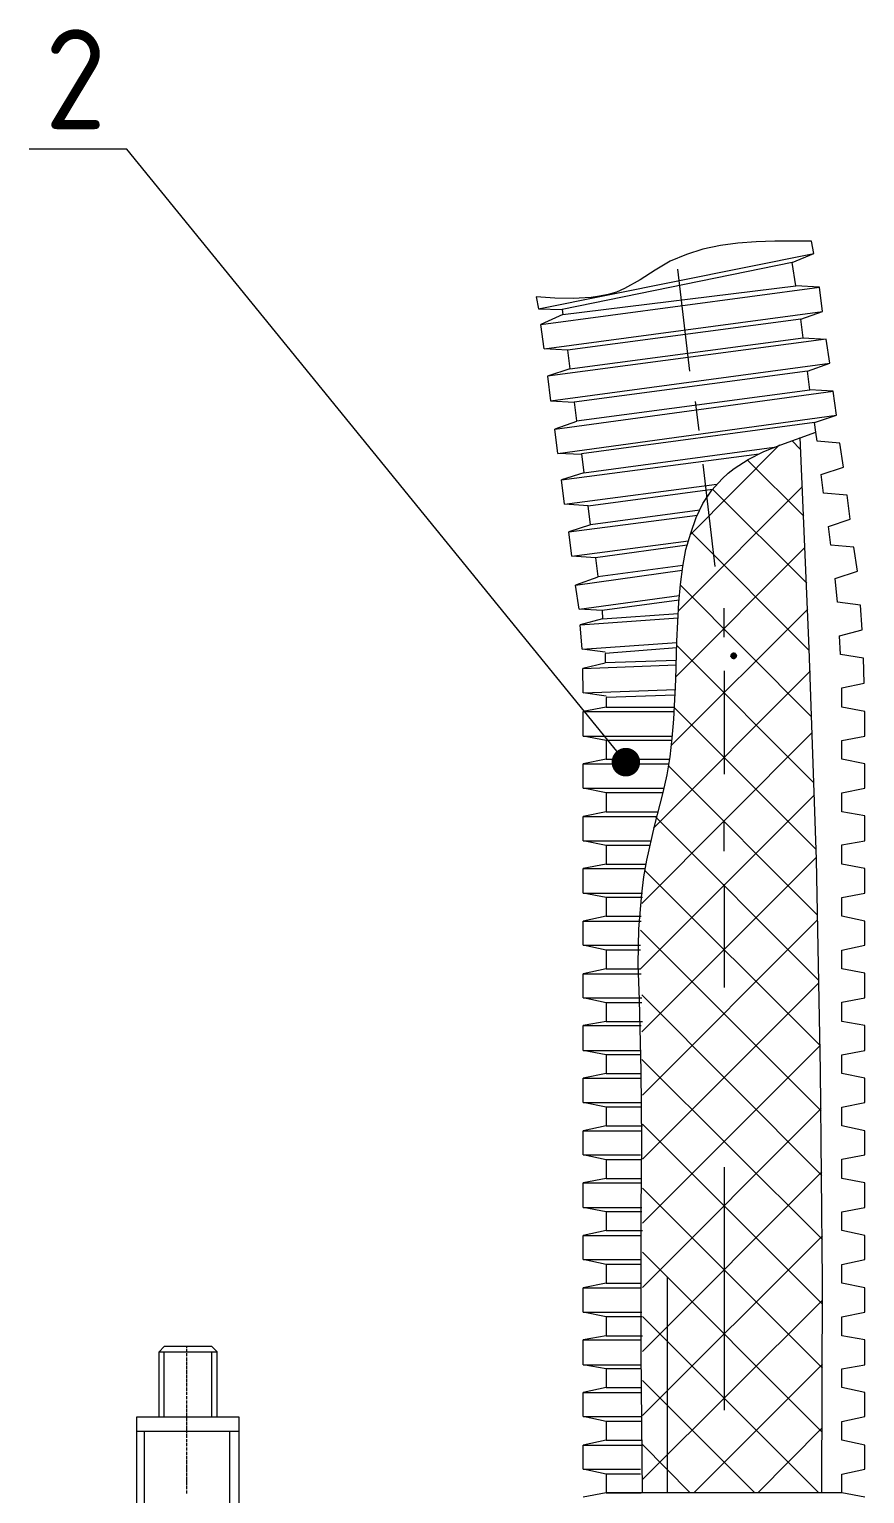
# Model space of a CAD drawing. Header units: millimetres. Extents: x -495897 to 1376592, y -28539 to 470976.
# Drawn here: x 429693 to 432621, y 261039 to 266168 of the extents above; entities that cross this region are included whole.
import ezdxf
from ezdxf import colors
from ezdxf.entities.mleader import LeaderData, LeaderLine
from ezdxf.math import Vec2, Vec3

# ---------------------------------------------------------------- set-up
doc = ezdxf.new("R2010")
doc.units = ezdxf.units.MM
doc.layers.add('PDF _Геометрия', color=252, linetype='Continuous', lineweight=9)
doc.layers.add('PDF _Сплошная заливка', color=7, linetype='Continuous')
doc.styles.add('ISOCPEUR', font='isocpeur.ttf', dxfattribs={"width": 0.9, "height": 350})

# ---------------------------------------------------------------- blocks, each defined once
blk = doc.blocks.new('_Dot')
at = {"color": 0, "linetype": 'ByBlock', "lineweight": -2}
blk.add_line((-0.5, 0), (-1, 0), dxfattribs=at)
at = {"color": 0, "linetype": 'ByBlock', "lineweight": 0, "const_width": 0.5}
blk.add_lwpolyline([(-0.25, 0, 1), (0.25, 0, 1)], format="xyb", close=True, dxfattribs=at)

msp = doc.modelspace()

# ---------------------------------------------------------------- linework, layer by layer
at = {"layer": 'PDF _Геометрия', "lineweight": 13}
for points in [[(432367.075, 265351.805), (432443.277, 265383.556), (432434.81, 265425.891), (432305.689, 265425.891), (432240.07, 265423.774), (432176.568, 265419.541), (432115.183, 265411.074), (432053.797, 265398.373), (431996.645, 265379.323), (431939.493, 265356.038), (431886.575, 265324.287), (431833.656, 265290.419), (431778.621, 265260.785), (431751.103, 265248.085), (431721.469, 265239.618), (431691.835, 265233.267), (431662.2, 265229.034), (431598.698, 265224.801), (431535.196, 265226.917), (431469.577, 265231.151), (431478.044, 265188.816), (431560.597, 265186.699)], [(431478.044, 265188.816), (432443.277, 265383.556)], [(431964.894, 265328.521), (432007.229, 264970.792)], [(431562.714, 265169.765), (431486.511, 265133.781), (432462.328, 265265.019), (432379.775, 265269.252)], [(432396.709, 265152.831), (432472.912, 265180.349), (432462.328, 265265.019)], [(431497.095, 265049.111), (432472.912, 265180.349)], [(431579.647, 265044.878), (431497.095, 265049.111), (431486.511, 265133.781)], [(432405.176, 265087.212), (432485.612, 265082.979)], [(432419.993, 264970.792), (432498.313, 264998.309), (432485.612, 265082.979), (431509.795, 264953.858), (431520.379, 264867.071), (431602.932, 264862.838)], [(431520.379, 264867.071), (432498.313, 264998.309)], [(431588.114, 264979.259), (431509.795, 264953.858)], [(431611.399, 264795.102), (431535.196, 264767.585), (432511.013, 264900.939), (432428.46, 264905.173)], [(432445.394, 264790.869), (432521.597, 264816.27), (432511.013, 264900.939)], [(432041.097, 264763.351), (432028.396, 264864.955)], [(431545.78, 264682.915), (432521.597, 264816.27)], [(431842.123, 261042.122), (431837.89, 261535.323), (431837.89, 262028.523), (431840.006, 262274.065), (431837.89, 262519.607), (431831.539, 262769.382), (431827.306, 262894.27), (431829.423, 263017.041), (431840.006, 263139.812), (431846.357, 263199.08), (431856.94, 263258.349), (431884.458, 263376.886), (431914.092, 263495.424), (431928.91, 263556.809), (431939.493, 263620.312), (431945.843, 263685.931), (431952.194, 263751.549), (431958.544, 263889.138), (431962.777, 264024.609), (431969.128, 264160.08), (431975.478, 264223.583), (431983.945, 264287.085), (431994.528, 264346.353), (432011.462, 264403.505), (432030.513, 264458.541), (432053.797, 264507.226), (432085.548, 264553.794), (432121.533, 264594.012), (432142.7, 264613.063), (432163.868, 264629.997), (432212.553, 264661.748), (432267.588, 264689.265), (432326.857, 264712.549), (432449.628, 264757.001), (432445.394, 264790.869), (431628.332, 264680.798), (431636.799, 264615.179), (432303.573, 264704.082)], [(431628.332, 264678.682), (431545.78, 264682.915), (431535.196, 264767.585)], [(432367.075, 264727.367), (432394.592, 264697.732)], [(432470.795, 261042.122), (432472.912, 261782.981), (432466.561, 262521.724), (432451.744, 263260.466), (432426.343, 263999.208), (432394.592, 264737.95)], [(432621.084, 261027.305), (432540.647, 261042.122), (432540.647, 261107.741), (432621.084, 261124.675), (432621.084, 261209.345), (432540.647, 261226.279), (432540.647, 261291.898), (432621.084, 261308.832), (432621.084, 261393.501), (432540.647, 261410.435), (432540.647, 261476.054), (432621.084, 261490.871), (432621.084, 261577.657), (432540.647, 261592.475), (432540.647, 261658.094), (432621.084, 261675.028), (432621.084, 261759.697), (432540.647, 261776.631), (432540.647, 261842.25), (432621.084, 261859.184), (432621.084, 261943.854), (432540.647, 261960.787), (432540.647, 262026.406), (432621.084, 262041.224), (432621.084, 262128.01), (432540.647, 262142.827), (432540.647, 262210.563), (432621.084, 262225.38), (432621.084, 262310.05), (432540.647, 262326.983), (432540.647, 262392.602), (432621.084, 262409.536), (432621.084, 262494.206), (432540.647, 262511.14), (432540.647, 262576.759), (432621.084, 262591.576), (432621.084, 262678.362), (432540.647, 262693.179), (432540.647, 262760.915), (432621.084, 262775.732), (432621.084, 262862.519), (432540.647, 262877.336), (432540.647, 262942.955), (432621.084, 262959.889), (432621.084, 263044.558), (432540.647, 263061.492), (432540.647, 263127.111), (432621.084, 263141.928), (432621.084, 263228.715), (432540.647, 263243.532), (432540.647, 263311.268), (432621.084, 263326.085), (432621.084, 263412.871), (432540.647, 263427.688), (432540.647, 263493.307), (432621.084, 263510.241), (432621.084, 263594.911), (432540.647, 263611.845), (432540.647, 263677.464), (432621.084, 263692.281), (432621.084, 263779.067), (432540.647, 263793.884), (432540.647, 263861.62), (432618.967, 263878.554), (432616.85, 263965.34), (432536.414, 263978.041), (432532.18, 264043.66), (432612.617, 264064.827), (432606.266, 264151.613), (432525.83, 264162.197), (432517.363, 264244.75), (432595.683, 264270.151), (432582.982, 264354.82), (432502.546, 264361.171), (432494.079, 264426.79), (432570.282, 264452.19), (432559.698, 264536.86), (432477.145, 264543.21), (432468.678, 264608.829), (432546.998, 264634.23), (432534.297, 264718.9), (432453.861, 264725.25), (432449.628, 264757.001)], [(431651.617, 264498.759), (431569.064, 264505.109), (431558.48, 264589.779), (432250.654, 264680.798)], [(432009.346, 264397.155), (432322.623, 264712.549)], [(432053.797, 264644.814), (432096.132, 264287.085)], [(432210.436, 264659.631), (432407.293, 264462.774)], [(431636.799, 264615.179), (431558.48, 264589.779)], [(431569.064, 264505.109), (432102.482, 264574.961)], [(432043.213, 264483.942), (431660.084, 264433.14), (431651.617, 264498.759), (432087.665, 264558.027), (432417.876, 264227.816)], [(431969.128, 264132.563), (432403.059, 264566.494)], [(431677.017, 264316.719), (431594.465, 264323.069), (431583.881, 264407.739), (432034.747, 264467.008)], [(431660.084, 264433.14), (431583.881, 264407.739)], [(431594.465, 264323.069), (432002.995, 264375.988)], [(432011.462, 264407.739), (432426.343, 263992.858)], [(431998.762, 264361.171), (431677.017, 264316.719), (431685.484, 264251.1), (431983.945, 264291.318)], [(431958.544, 263899.721), (432411.526, 264352.704)], [(431685.484, 264248.983), (431607.165, 264221.466), (431981.828, 264274.384)], [(431700.302, 264132.563), (431619.865, 264136.796), (431607.165, 264221.466)], [(431975.478, 264221.466), (432434.81, 263760.016)], [(431619.865, 264136.796), (431971.244, 264185.481)], [(431971.244, 264168.547), (431700.302, 264132.563), (431702.418, 264102.928), (431967.011, 264121.979)], [(431943.727, 263660.53), (432422.11, 264136.796)], [(432127.883, 264039.426), (432127.883, 264141.03)], [(431702.418, 264102.928), (431624.099, 264081.761), (431967.011, 264107.162)], [(431710.885, 263986.508), (431630.449, 263997.091), (431624.099, 264081.761)], [(431630.449, 263997.091), (431962.777, 264020.375)], [(431962.777, 264009.792), (432443.277, 263529.292)], [(431962.777, 264001.325), (431710.885, 263982.274), (431710.885, 263950.523), (431960.661, 263958.99)], [(431710.885, 263948.406), (431632.566, 263929.356), (431960.661, 263942.056)], [(431715.119, 263831.986), (431634.683, 263844.686), (431632.566, 263929.356)], [(431880.225, 263370.536), (432430.577, 263920.889)], [(432127.883, 263920.889), (432127.883, 263558.926)], [(431634.683, 263844.686), (431958.544, 263855.27)], [(431956.427, 263836.219), (431715.119, 263827.752), (431715.119, 263793.884), (431954.31, 263793.884)], [(431715.119, 263793.884), (431634.683, 263779.067)], [(431715.119, 263677.464), (431634.683, 263692.281), (431634.683, 263779.067), (431954.31, 263779.067)], [(431954.31, 263791.768), (432449.628, 263296.45)], [(431840.006, 263105.944), (432436.927, 263704.981)], [(431634.683, 263692.281), (431947.96, 263692.281)], [(431945.843, 263677.464), (431715.119, 263677.464), (431715.119, 263611.845), (431937.376, 263611.845)], [(431715.119, 263611.845), (431634.683, 263594.911)], [(431715.119, 263493.307), (431634.683, 263510.241), (431634.683, 263594.911), (431935.26, 263594.911)], [(431933.143, 263588.56), (432455.978, 263065.726)], [(431634.683, 263510.241), (431916.209, 263510.241)], [(431911.976, 263493.307), (431715.119, 263493.307), (431715.119, 263427.688), (431895.042, 263427.688)], [(431835.773, 262942.955), (431715.119, 262942.955), (431715.119, 262877.336), (431835.773, 262877.336), (432445.394, 263486.957)], [(431715.119, 263427.688), (431634.683, 263410.754)], [(431715.119, 263309.151), (431634.683, 263326.085), (431634.683, 263410.754), (431890.808, 263410.754)], [(431888.691, 263408.638), (432460.211, 262837.118)], [(432127.883, 263290.1), (432127.883, 263393.82)], [(431634.683, 263326.085), (431869.641, 263326.085)], [(431865.407, 263309.151), (431715.119, 263309.151), (431715.119, 263243.532), (431854.824, 263243.532)], [(431715.119, 263243.532), (431634.683, 263228.715)], [(431840.006, 262657.195), (432451.744, 263268.933)], [(431715.119, 263127.111), (431634.683, 263141.928), (431634.683, 263228.715), (431852.707, 263228.715)], [(431850.59, 263222.364), (432464.445, 262608.51), (431842.123, 261986.188)], [(431634.683, 263141.928), (431842.123, 263141.928)], [(432127.883, 263173.679), (432127.883, 262811.717)], [(431842.123, 263127.111), (431715.119, 263127.111), (431715.119, 263061.492), (431837.89, 263061.492)], [(431715.119, 263061.492), (431634.683, 263044.558)], [(431715.119, 262942.955), (431634.683, 262959.889), (431634.683, 263044.558), (431837.89, 263044.558)], [(431842.123, 262434.937), (432455.978, 263048.792)], [(431835.773, 263012.807), (432468.678, 262379.902)], [(431634.683, 262959.889), (431835.773, 262959.889)], [(431715.119, 262877.336), (431634.683, 262860.402)], [(431715.119, 262758.798), (431634.683, 262775.732), (431634.683, 262860.402), (431837.89, 262860.402)], [(431840.006, 262786.316), (432470.795, 262153.411)], [(431842.123, 262210.563), (432460.211, 262828.651)], [(431634.683, 262775.732), (431840.006, 262775.732)], [(431840.006, 262758.798), (431715.119, 262758.798), (431715.119, 262693.179), (431842.123, 262693.179)], [(431715.119, 262693.179), (431634.683, 262678.362), (431837.89, 262678.362)], [(431715.119, 262576.759), (431634.683, 262591.576), (431634.683, 262678.362)], [(431634.683, 262591.576), (431835.773, 262591.576)], [(431835.773, 262576.759), (431715.119, 262576.759), (431715.119, 262511.14), (431835.773, 262511.14)], [(431840.006, 262559.825), (432472.912, 261929.036)], [(431715.119, 262511.14), (431634.683, 262494.206)], [(431715.119, 262392.602), (431634.683, 262409.536), (431634.683, 262494.206), (431837.89, 262494.206)], [(431634.683, 262409.536), (431840.006, 262409.536)], [(431840.006, 262392.602), (431715.119, 262392.602), (431715.119, 262326.983), (431842.123, 262326.983)], [(431842.123, 261761.814), (432468.678, 262388.369)], [(431715.119, 262326.983), (431634.683, 262310.05), (431837.89, 262310.05)], [(431842.123, 262333.334), (432472.912, 261702.545)], [(431715.119, 262208.446), (431634.683, 262225.38), (431634.683, 262310.05)], [(431634.683, 262225.38), (431835.773, 262225.38)], [(431835.773, 262208.446), (431715.119, 262208.446), (431715.119, 262142.827), (431835.773, 262142.827)], [(431842.123, 261537.439), (432470.795, 262166.111)], [(432127.883, 262183.045), (432127.883, 261332.116)], [(431715.119, 262142.827), (431634.683, 262128.01)], [(431715.119, 262026.406), (431634.683, 262041.224), (431634.683, 262128.01), (431837.89, 262128.01)], [(431842.123, 262108.959), (432472.912, 261478.171)], [(431634.683, 262041.224), (431840.006, 262041.224)], [(431840.006, 262026.406), (431715.119, 262026.406), (431715.119, 261960.787), (431842.123, 261960.787)], [(431715.119, 261960.787), (431634.683, 261943.854), (431837.89, 261943.854)], [(431715.119, 261842.25), (431634.683, 261859.184), (431634.683, 261943.854)], [(431842.123, 261313.065), (432472.912, 261941.737)], [(431634.683, 261859.184), (431835.773, 261859.184)], [(431842.123, 261884.585), (432470.795, 261255.913)], [(431835.773, 261842.25), (431715.119, 261842.25), (431715.119, 261776.631), (431835.773, 261776.631)], [(431715.119, 261776.631), (431634.683, 261759.697)], [(431715.119, 261658.094), (431634.683, 261675.028), (431634.683, 261759.697), (431837.89, 261759.697)], [(431928.91, 261795.682), (431928.91, 261042.122)], [(431842.123, 261088.691), (432472.912, 261717.362)], [(431634.683, 261675.028), (431840.006, 261675.028)], [(431840.006, 261658.094), (431715.119, 261658.094), (431715.119, 261592.475), (431842.123, 261592.475)], [(431842.123, 261660.21), (432460.211, 261042.122)], [(430243.984, 261556.49), (430243.984, 261550.14)], [(430243.984, 261548.023), (430243.984, 261548.023)], [(431715.119, 261592.475), (431634.683, 261577.657), (431837.89, 261577.657)], [(431715.119, 261476.054), (431634.683, 261490.871), (431634.683, 261577.657)], [(430148.731, 261306.715), (430148.731, 261535.323)], [(430165.665, 261306.715), (430165.665, 261535.323)], [(430243.984, 261545.906), (430243.984, 261535.323)], [(430243.984, 261533.206), (430243.984, 261533.206)], [(430243.984, 261531.089), (430243.984, 261520.506)], [(430243.984, 261518.389), (430243.984, 261518.389)], [(430243.984, 261516.272), (430243.984, 261503.572)], [(430243.984, 261501.455), (430243.984, 261488.754)], [(430332.888, 261306.715), (430332.888, 261535.323)], [(430351.938, 261306.715), (430351.938, 261535.323)], [(430243.984, 261486.638), (430243.984, 261473.937)], [(430243.984, 261471.82), (430243.984, 261459.12)], [(430243.984, 261457.003), (430243.984, 261444.303)], [(431634.683, 261490.871), (431835.773, 261490.871)], [(431835.773, 261476.054), (431715.119, 261476.054), (431715.119, 261410.435), (431835.773, 261410.435)], [(432022.046, 261042.122), (432472.912, 261492.988)], [(430243.984, 261442.186), (430243.984, 261429.486)], [(430243.984, 261427.369), (430243.984, 261414.669)], [(430243.984, 261412.552), (430243.984, 261412.552)], [(430243.984, 261410.435), (430243.984, 261399.851)], [(430243.984, 261397.735), (430243.984, 261397.735)], [(430243.984, 261395.618), (430243.984, 261385.034)], [(431715.119, 261410.435), (431634.683, 261393.501)], [(431715.119, 261291.898), (431634.683, 261308.832), (431634.683, 261393.501), (431837.89, 261393.501)], [(431842.123, 261435.836), (432235.837, 261042.122)], [(430243.984, 261382.917), (430243.984, 261382.917)], [(430243.984, 261380.801), (430243.984, 261370.217)], [(430243.984, 261368.1), (430243.984, 261368.1)], [(430243.984, 261365.983), (430243.984, 261355.4)], [(430243.984, 261353.283), (430243.984, 261353.283)], [(430243.984, 261351.166), (430243.984, 261338.466)], [(430243.984, 261336.349), (430243.984, 261323.649)], [(430243.984, 261321.532), (430243.984, 261308.832)], [(430243.984, 261306.715), (430243.984, 261294.014)], [(430243.984, 261291.898), (430243.984, 261279.197)], [(431634.683, 261308.832), (431840.006, 261308.832)], [(431840.006, 261291.898), (431715.119, 261291.898), (431715.119, 261226.279), (431842.123, 261226.279)], [(430068.295, 261258.03), (430428.141, 261258.03)], [(430095.813, 261255.913), (430095.813, 259268.294)], [(430243.984, 261277.08), (430243.984, 261264.38)], [(430243.984, 261262.263), (430243.984, 261249.563)], [(430243.984, 261247.446), (430243.984, 261234.746)], [(430394.273, 261255.913), (430394.273, 259268.294)], [(432246.421, 261042.122), (432470.795, 261268.613)], [(430243.984, 261232.629), (430243.984, 261232.629)], [(430243.984, 261230.512), (430243.984, 261219.928)], [(430243.984, 261217.812), (430243.984, 261217.812)], [(430243.984, 261215.695), (430243.984, 261205.111)], [(430243.984, 261202.995), (430243.984, 261202.995)], [(430243.984, 261200.878), (430243.984, 261190.294)], [(430243.984, 261188.177), (430243.984, 261188.177)], [(431715.119, 261226.279), (431634.683, 261209.345), (431837.89, 261209.345)], [(431715.119, 261107.741), (431634.683, 261124.675), (431634.683, 261209.345)], [(431842.123, 261211.461), (432009.346, 261042.122)], [(430243.984, 261186.061), (430243.984, 261175.477)], [(430243.984, 261173.36), (430243.984, 261173.36)], [(430243.984, 261171.243), (430243.984, 261158.543)], [(430243.984, 261156.426), (430243.984, 261143.726)], [(430243.984, 261141.609), (430243.984, 261128.909)], [(430243.984, 261126.792), (430243.984, 261114.091)], [(430243.984, 261111.975), (430243.984, 261099.274)], [(430243.984, 261097.158), (430243.984, 261084.457)], [(431634.683, 261124.675), (431835.773, 261124.675)], [(431835.773, 261107.741), (431715.119, 261107.741), (431715.119, 261042.122), (431837.89, 261042.122)], [(430243.984, 261082.34), (430243.984, 261069.64)], [(430243.984, 261067.523), (430243.984, 261054.823)], [(430243.984, 261052.706), (430243.984, 261052.706)], [(430243.984, 261050.589), (430243.984, 261040.006)], [(432540.647, 261042.122), (431715.119, 261042.122), (431634.683, 261027.305)]]:
    msp.add_lwpolyline(points, dxfattribs=at)
for points in [[(431560.597, 265186.699), (431562.714, 265169.765), (432379.775, 265269.252), (432367.075, 265351.805)], [(431579.647, 265044.878), (431588.114, 264979.259), (432405.176, 265087.212), (432396.709, 265152.831)], [(431602.932, 264862.838), (431611.399, 264797.219), (432428.46, 264905.173), (432419.993, 264970.792)], [(430148.731, 261535.323), (430351.938, 261535.323), (430332.888, 261554.373), (430165.665, 261554.373)], [(430068.295, 260982.854), (430428.141, 260982.854), (430428.141, 261306.715), (430068.295, 261306.715)]]:
    msp.add_lwpolyline(points, close=True, dxfattribs=at)
at = {"layer": 'PDF _Сплошная заливка', "transparency": 33554559}
for points in [[(432151.167, 263980.157), (432149.05, 263971.69), (432161.751, 263973.807)], [(432149.05, 263971.69), (432161.751, 263973.807), (432155.401, 263963.223)], [(432159.634, 263986.508), (432161.751, 263973.807), (432151.167, 263980.157)], [(432161.751, 263973.807), (432155.401, 263963.223), (432163.868, 263961.107)], [(432168.101, 263984.391), (432159.634, 263986.508), (432161.751, 263973.807)], [(432161.751, 263973.807), (432174.451, 263975.924), (432168.101, 263984.391)], [(432172.335, 263967.457), (432161.751, 263973.807), (432174.451, 263975.924)], [(432163.868, 263961.107), (432172.335, 263967.457), (432161.751, 263973.807)], [(431774.388, 263603.378), (431784.971, 263594.911), (431772.271, 263592.794)], [(431782.854, 263607.611), (431774.388, 263603.378), (431784.971, 263594.911)], [(431784.971, 263594.911), (431793.438, 263605.494), (431782.854, 263607.611)], [(431797.672, 263597.027), (431784.971, 263594.911), (431793.438, 263605.494)], [(431784.971, 263594.911), (431772.271, 263592.794), (431778.621, 263584.327)], [(431778.621, 263584.327), (431787.088, 263582.21), (431784.971, 263594.911)], [(431795.555, 263588.56), (431797.672, 263597.027), (431784.971, 263594.911)], [(431787.088, 263582.21), (431784.971, 263594.911), (431795.555, 263588.56)]]:
    msp.add_solid(points, dxfattribs=at)

# ---------------------------------------------------------------- leaders
at = {"lineweight": 25}
ml = msp.add_multileader_mtext('Standard', dxfattribs=at)
ml.set_content('2', color=256, style='ISOCPEUR')
ml.set_leader_properties(lineweight=13)
ml.set_arrow_properties(name='DOT')
ml.build(insert=Vec2(0, 0))
ml.multileader.update_dxf_attribs({"text_left_attachment_type": 6, "text_right_attachment_type": 6, "dogleg_length": 1, "arrow_head_size": 100})
ctx = ml.context
ctx.base_point, ctx.char_height, ctx.arrow_head_size, ctx.landing_gap_size, ctx.plane_origin = Vec3(429676.454, 265748.324), 350, 100, 100, Vec3(429343.292, 268575.046)
ctx.left_attachment, ctx.right_attachment, ctx.text_align_type = 6, 6, 1
notes = []
notes.append((ctx, [(1, (1, 1, 0), (430034.954, 265748.324), (-1, 0), 1, [(0, [(431783.913, 263601.261)], 0, [])])]))
ctx.mtext.insert, ctx.mtext.alignment, ctx.mtext.flow_direction = Vec3(429855.204, 266168.324), 2, 5
for ctx, leaders in notes:
    for number, flags, end, landing, length, lines in leaders:
        leader = LeaderData()
        leader.index, (leader.has_last_leader_line, leader.has_dogleg_vector, leader.attachment_direction) = number, flags
        leader.last_leader_point, leader.dogleg_vector, leader.dogleg_length = Vec3(end), Vec3(landing), length
        for number, points, colour, breaks in lines:
            line = LeaderLine()
            line.index, line.vertices, line.color, line.breaks = number, Vec3.list(points), colors.encode_raw_color(colour), breaks
            leader.lines.append(line)
        ctx.leaders.append(leader)

doc.saveas('drawing.dxf')
